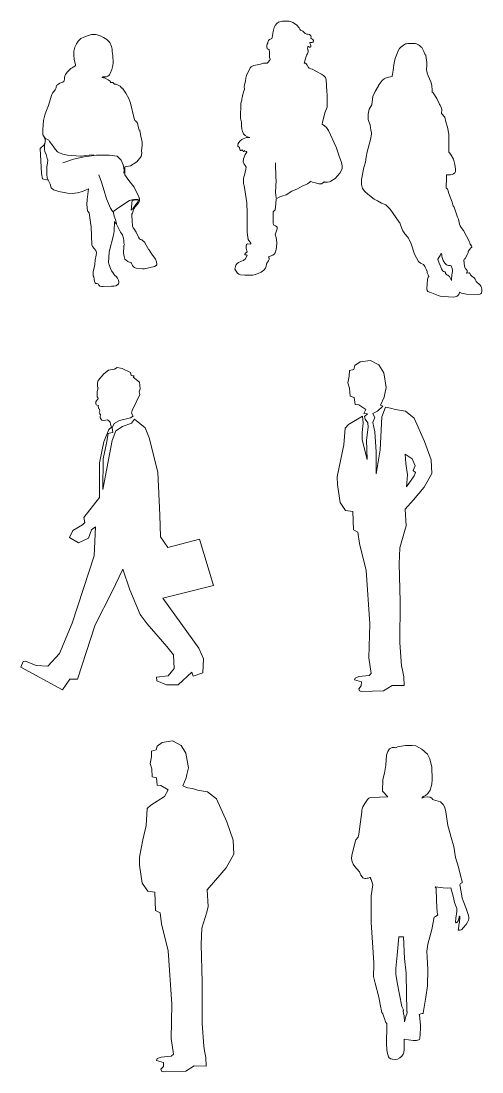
# Model space of a CAD drawing. Header units: millimetres. Extents: x -63086 to 144078, y -129912 to 13382.
# Drawn here: x -50538 to -48051, y -84643 to -78977 of the extents above; entities that cross this region are included whole.
import ezdxf

# ---------------------------------------------------------------- set-up
doc = ezdxf.new("R2010")
doc.units = ezdxf.units.MM
doc.layers.get('0').update_dxf_attribs({"lineweight": 0})
doc.layers.add('展開建具用', color=250, linetype='Continuous', lineweight=9)

# ---------------------------------------------------------------- blocks, each defined once
blk = doc.blocks.new('人物（CAD素材.com）c34f8eb5')
at = {"color": 0, "linetype": 'ByBlock', "lineweight": -2}
blk.add_lwpolyline([(-33.7, 1357.1), (-45.4, 1356), (-62.3, 1351.7), (-87.3, 1342.4), (-102.8, 1334), (-116.9, 1320.5), (-127.3, 1306.2), (-136.6, 1287.6), (-141.5, 1266.8), (-141.7, 1246.8), (-138.7, 1221.1), (-131.8, 1194.8), (-131.5, 1191.5), (-132.1, 1188.6), (-133.6, 1186.4), (-136.1, 1184.7), (-145.3, 1180.2), (-150.7, 1177.1), (-157.1, 1172.6), (-166, 1164.7), (-175.2, 1155.4), (-182.6, 1146.6), (-186.4, 1140.8), (-189.7, 1133.4), (-191.6, 1125.1), (-192.2, 1116.8), (-193.1, 1106.9), (-194.7, 1102.8), (-197.6, 1100.3), (-200.5, 1099.4), (-203.5, 1099.2), (-207.4, 1098), (-217.1, 1093.1), (-230, 1085.2), (-232.9, 1082.4), (-235.3, 1078.7), (-236.9, 1073.8), (-237, 1069.7), (-237.1, 1070.2), (-237.8, 1064.7), (-241.9, 1057.7), (-255.7, 1040.1), (-259.9, 1031.9), (-275.1, 986.4), (-278.3, 973.8), (-295.9, 928.7), (-304.4, 892.4), (-308.1, 844.9), (-307.9, 815.4), (-303.6, 807.5), (-302, 801.9), (-300, 797), (-295.8, 790.3), (-294.9, 787.5), (-295, 783.4), (-296.3, 776.4), (-298.9, 767.6), (-303.7, 760.3), (-322.1, 741.4), (-315.7, 606), (-309.6, 578.7), (-279.8, 570.5), (-269.2, 549.4), (-263.4, 529.9), (-250.3, 518.9), (-221.7, 509.3), (-175.3, 500.9), (-150.5, 499.5), (-121.9, 502.1), (-95.2, 509.5), (-61.9, 524.9), (-68.9, 467.4), (-70.8, 440.5), (-67.8, 406.1), (-59.2, 394.8), (-51.2, 342.2), (-47.8, 320.1), (-43.3, 222), (-40.2, 213.2), (-31.4, 201.8), (-22.7, 191.9), (-19.4, 181.1), (-20.7, 165.7), (-25.3, 140.6), (-27.7, 116.2), (-30.8, 100.5), (-36.5, 77.1), (-37.7, 64.6), (-36.9, 55.8), (-33.8, 48.9), (-30.8, 36.6), (-29.1, 23.8), (-26.3, 17.8), (-21.8, 14.5), (-17.8, 13.4), (-11.8, 12.7), (-8.4, 9.5), (-5.4, 4.5), (0, 0), (9.2, -2.2), (18, -2.4), (62.8, -1.3), (75.2, -0.3), (86.2, 1.9), (94.7, 6), (100.6, 12.2), (101.5, 15.4), (101.2, 23.5), (99.4, 32.5), (95.2, 42), (87.8, 50.8), (79.7, 56.7), (75.3, 64.6), (69.2, 72.8), (62.9, 82.3), (56.6, 94.3), (53.9, 102.9), (50.4, 111.9), (48.9, 113.5), (46.9, 122.4), (46.6, 125.3), (49, 185), (73, 273.6), (76.7, 296.1), (78.2, 348.3), (79.5, 342.8), (81, 340.1), (82.5, 338.6), (84.7, 337.6), (86.9, 337.3), (88.1, 336.8), (98.2, 316.3), (111.4, 290.1), (121.8, 276.2), (124, 268.3), (127.4, 259), (128.7, 243.5), (129.5, 231.7), (131.4, 223.6), (130.9, 221.2), (129.1, 219.9), (128.2, 215), (127.3, 176.9), (130.7, 158.7), (131.8, 151.5), (134.8, 145.1), (140.9, 139.1), (149.9, 133.1), (162.9, 126.3), (165.5, 125.4), (167.3, 125.3), (169.1, 124.3), (170.6, 121.8), (172.9, 114.9), (175.8, 110.3), (181, 104), (185.6, 100.1), (189.9, 97.7), (195.8, 95.9), (229.5, 92.1), (239.6, 93.1), (293.7, 106.2), (303.2, 111.2), (305.9, 113.9), (306.5, 117.3), (304.5, 131.1), (299, 144.7), (290.3, 157.5), (282.9, 166.2), (271.7, 182.5), (266.9, 190.9), (266.6, 193.5), (265.9, 194.9), (264.9, 195.3), (263.8, 196), (249.9, 221), (239.3, 236.3), (225.9, 248.7), (218.7, 250.4), (214, 255.2), (207.9, 264.4), (194.3, 290.6), (182.9, 310.5), (181.9, 311.2), (180.1, 311.6), (179, 312.6), (178.1, 314.7), (176.1, 322.4), (171.1, 380.7), (172, 388), (175.4, 392.3), (177.5, 399.1), (178.6, 406.9), (182.4, 414.7), (190.6, 426.5), (208.8, 451.1), (213.1, 461.3), (212.3, 470.6), (209.5, 480.2), (184.2, 534), (155.7, 569.3), (134.4, 599.4), (134, 642.3), (164.2, 648.8), (198.6, 669.4), (222, 698), (226.5, 717.9), (223.5, 726.9), (227.7, 759.6), (228.3, 774.5), (225.8, 787.4), (222.8, 799.6), (215, 836.6), (214.3, 837.9), (212.6, 839.9), (212, 841.2), (208.4, 853), (204.7, 869.6), (202.6, 877.8), (201.3, 880.3), (198.9, 883.3), (194.5, 886.7), (190.7, 889.9), (188.6, 892.5), (184.5, 903.2), (164.1, 985.8), (154.7, 1011.7), (140, 1040.7), (121.4, 1066.5), (117.3, 1067.4), (113.9, 1070.3), (110.4, 1075.3), (108.1, 1077.2), (98.4, 1083.2), (87.7, 1088.4), (84.7, 1089), (81.7, 1088.6), (80.5, 1088.7), (78.7, 1089.3), (72.4, 1094.5), (70.5, 1095.8), (68.4, 1096.6), (58.7, 1096.8), (57.5, 1097.2), (57, 1097.6), (56.6, 1098.4), (56.2, 1101.1), (55.1, 1103.4), (54, 1104.7), (44.8, 1111.6), (24.6, 1122.1), (19.5, 1123.1), (12.8, 1123.7), (11.7, 1124.8), (12.5, 1127), (15, 1128.1), (18.7, 1128.3), (29.8, 1127.5), (35.4, 1128.4), (42, 1131.5), (47.9, 1135.3), (51.3, 1138.6), (55.5, 1145.2), (64.5, 1167.3), (69.4, 1189), (70.4, 1202.7), (69.6, 1243.7), (66.2, 1263.9), (65.6, 1276.9), (61.7, 1292.3), (52.6, 1312.6), (36.7, 1328.7), (19.7, 1340.6), (-2.7, 1351.4), (-22.7, 1356.2)], close=True, dxfattribs=at)
for points in [[(-303.2, 806.4), (-295.8, 797.8), (-284.1, 790.5), (-275.2, 786.9), (-272.3, 779.1), (-253.4, 754.1), (-241.5, 738.3), (-240.5, 735.6), (-228.5, 724.4), (-218.4, 717.5), (-201.3, 711.5), (-175.7, 706.5), (-105.3, 700.2), (-99.1, 700.5), (-76.5, 703.8), (-57.6, 706.2), (-33.7, 708.3)], [(-297.9, 770.1), (-299.9, 755.5), (-299.8, 736.1), (-297.5, 725.8), (-290.3, 709.1), (-284.3, 688.4), (-281, 679.4), (-283.8, 664.7), (-287.4, 641.6), (-287.1, 602.3), (-284.2, 583.4), (-279.8, 570.5)], [(-200.2, 663.5), (-142.4, 684.4), (-85.7, 697.5), (-19.4, 705), (50.6, 705.1), (92.4, 699.4), (114.8, 678.5), (125.6, 653.8), (130.2, 626), (129.5, 608.3)], [(-6.1, 600.3), (7.7, 559.5), (22.8, 513.6), (34.8, 469.7), (56.6, 420.2), (69.1, 401), (95.5, 420.5), (159.1, 460.4), (179.7, 466.6), (206.9, 469.3)], [(173.2, 461.2), (168, 408.3), (172.6, 412.3), (176.8, 416.9), (193.4, 439.5), (204.2, 454.4), (208.3, 462.1), (206.7, 463.5), (203.4, 464.1), (192.8, 464.4), (184.9, 463.8), (173.2, 461.2)], [(71.5, 403.3), (76.6, 377.3), (83.8, 358.3), (89.6, 335.2)]]:
    blk.add_lwpolyline(points, dxfattribs=at)
blk = doc.blocks.new('人物（CAD素材.com）ad7a5f13')
at = {"color": 0, "linetype": 'ByBlock', "lineweight": -2}
blk.add_lwpolyline([(102.9, 1326.7), (89.8, 1326), (82, 1325), (68.5, 1320), (58.9, 1313.7), (49.5, 1302.2), (44.8, 1292.3), (39.3, 1269.8), (34.1, 1238.6), (31.5, 1232.5), (25.9, 1229), (19, 1226.5), (14.1, 1221.7), (11, 1213.5), (10, 1207.2), (7.8, 1201.7), (6.1, 1196.6), (5.3, 1186.8), (6.2, 1178.8), (7.3, 1176.9), (8.7, 1175.9), (16.2, 1173), (17.6, 1172), (18.6, 1170.2), (19.4, 1162.7), (19.1, 1137.7), (19.9, 1129.2), (23.1, 1120.7), (23.6, 1118.5), (23.4, 1117.5), (22, 1116.9), (19.9, 1114.7), (13, 1105.6), (9.7, 1101.6), (7.2, 1100.1), (4.9, 1099.6), (-0.9, 1099.4), (-12.5, 1098.6), (-29.7, 1094.7), (-64.6, 1086.5), (-79, 1079.9), (-85.2, 1073.5), (-104.9, 1033.3), (-108.3, 1019.4), (-110.4, 1004.6), (-115.7, 981.4), (-116.8, 973.6), (-116.2, 969.2), (-114.6, 963.7), (-114.8, 960), (-117.1, 954.6), (-121.1, 945.7), (-123.2, 938.5), (-125.1, 929.2), (-127.1, 916.7), (-129.2, 905.9), (-130.4, 900.4), (-132.3, 894.7), (-134.3, 884.4), (-136.2, 800.7), (-135, 793.4), (-132.6, 788.2), (-131.4, 781.5), (-130.8, 761.7), (-129.7, 744.8), (-126.7, 731.1), (-120.7, 718.9), (-111.6, 710), (-99, 703.2), (-87, 698.4), (-94.7, 699.5), (-104.7, 698.5), (-122.3, 692), (-130.3, 687.3), (-138.8, 680), (-145.4, 672.1), (-149.2, 665.7), (-152.1, 657.8), (-151.4, 652.3), (-148.4, 647.8), (-143.4, 646.1), (-141.5, 646.1), (-142.2, 641.3), (-141, 635.3), (-138.6, 631), (-136.8, 629.4), (-133.1, 629.4), (-130.1, 630.4), (-127.4, 632.5), (-126.6, 630), (-124.7, 626.3), (-122.2, 624), (-119.5, 624), (-115.5, 629.2), (-114.9, 626.2), (-112.3, 624.2), (-106.6, 623.9), (-103.7, 625.3), (-102.3, 620), (-111, 607), (-121.1, 583.8), (-121.8, 567.2), (-117.5, 555.1), (-111.4, 547.7), (-107.1, 538.1), (-107.8, 527.9), (-115.8, 495.8), (-119.1, 486), (-120.4, 475.7), (-121, 453), (-120.8, 450.2), (-118.3, 443.8), (-117.2, 439.8), (-103.2, 346.2), (-100.8, 290), (-100.3, 186), (-95.9, 149.7), (-86.7, 136.5), (-80.2, 129.6), (-80.3, 125.2), (-83.9, 123.5), (-99.8, 124.7), (-104.3, 122.6), (-106.9, 113.5), (-105.7, 100.5), (-101.1, 82.3), (-111.7, 72.7), (-112.6, 67.3), (-111.4, 66.3), (-104.7, 65.3), (-101.1, 64.5), (-101.7, 61.8), (-112.5, 43.3), (-118.3, 36.9), (-121, 35.4), (-122.8, 35.3), (-131.1, 32.7), (-148, 25.2), (-155.6, 19.3), (-161.7, 10.6), (-164.4, 3.6), (-167.6, -10.3), (-152.3, -32.7), (-146, -38.6), (-142.5, -40.3), (-137.5, -41.3), (-112.8, -43.2), (-85.1, -44.1), (-70.4, -43.3), (-57.6, -40.3), (-41.1, -35), (-25.5, -27.1), (-10.7, -16.7), (-2, -5.8), (2, 5.8), (3.7, 15.4), (5.7, 21.9), (8.3, 26.1), (14.6, 33.4), (18.1, 40.5), (18, 47.5), (16.3, 50.1), (14.8, 55.9), (37, 63.9), (44.9, 69.7), (50.4, 77.4), (54.5, 87.5), (58.2, 105.6), (58.3, 133), (54.7, 159.1), (51, 173.8), (58.2, 195.9), (60.6, 206.9), (60.2, 215), (56.9, 219.4), (51.2, 222.9), (45.7, 225.2), (42.4, 225.9), (41.3, 228.8), (40.2, 236), (39, 251.7), (38.9, 293.9), (39.6, 297.7), (40.9, 300.6), (44.4, 303.8), (50, 308), (50.9, 309.6), (54.4, 341.8), (56.2, 368.7), (76, 378.6), (86.7, 381.6), (109, 390.1), (140.3, 408.8), (170.8, 422.6), (195.2, 435.6), (208.2, 441.7), (224.8, 449.8), (237.4, 458.3), (238.8, 460.3), (239, 461.8), (239.9, 462.5), (247.4, 459.5), (251.3, 458.2), (268.5, 453.7), (286.5, 449.8), (296.1, 449.4), (299.4, 449.6), (302.6, 450.4), (305.6, 452.2), (312.8, 458.8), (314.6, 459.7), (315.6, 459.6), (316.5, 458.7), (317.9, 457.8), (320.2, 457.7), (332.6, 458.7), (343.4, 460.5), (350.9, 462.8), (373.7, 477.7), (399.6, 506.5), (411.7, 530.3), (411.4, 545.4), (407.9, 564.6), (396.3, 598.6), (380, 645.9), (338.2, 736.1), (326.7, 753.2), (317.1, 762), (303.9, 770.2), (303.4, 772.1), (306.3, 779.4), (318.9, 832.4), (330.2, 863.1), (331, 929.5), (329, 946), (326.1, 1009.7), (321.5, 1022.9), (311.6, 1033.1), (300.2, 1040.5), (273.9, 1055.1), (249.1, 1067.3), (242.2, 1069.6), (234, 1072.5), (230.8, 1076), (223.4, 1089.1), (218.1, 1096.5), (213.8, 1098.8), (205.9, 1099.8), (217, 1135.4), (220.1, 1142.8), (224.6, 1149.6), (226.4, 1154.4), (227.9, 1160.4), (228.5, 1166.6), (227.9, 1168.9), (226.5, 1170.7), (225.6, 1172.5), (225.1, 1180.8), (225.9, 1185.3), (226.9, 1187.4), (228.3, 1188.6), (229.7, 1188.7), (235.1, 1186.5), (238.1, 1185.9), (240, 1186), (241.7, 1186.9), (242.5, 1188.1), (243, 1189.3), (243.4, 1191.1), (243.2, 1193.4), (242.3, 1196.7), (239.2, 1203.6), (237.4, 1207.4), (237.4, 1209.8), (239.7, 1211.1), (250.2, 1211.7), (253.8, 1212.8), (255.9, 1214.6), (256.8, 1217.2), (256.8, 1219.8), (256.2, 1221.9), (253.1, 1226.6), (247.3, 1231.4), (242.6, 1233.4), (242.1, 1234.5), (244.7, 1241.8), (242.7, 1247.7), (235.3, 1253.3), (228.1, 1255.1), (220.5, 1255.9), (212.9, 1260.3), (200, 1271.5), (191.4, 1276.2), (187.1, 1278.1), (182.8, 1283.6), (178.9, 1290.8), (164.6, 1305.7), (145.8, 1319.3), (134.4, 1325), (125.9, 1326.3)], close=True, dxfattribs=at)
blk.add_lwpolyline([(51.3, 562.1), (53.6, 482), (55.1, 468.7), (52.7, 401.4), (55.2, 373.3)], dxfattribs=at)
blk = doc.blocks.new('人物（CAD素材.com）a9838dd4')
at = {"color": 0, "linetype": 'ByBlock', "lineweight": -2}
blk.add_lwpolyline([(-172.2, 1364.2), (-191.7, 1363.6), (-198.9, 1362.1), (-204.5, 1360.8), (-215.7, 1354.3), (-230, 1342.9), (-236.3, 1335.8), (-243.7, 1323.5), (-249.8, 1309.2), (-257.5, 1291.6), (-260.2, 1282.7), (-265.2, 1259.1), (-271.6, 1220.2), (-275.8, 1187.5), (-277.4, 1185.7), (-295.3, 1181), (-313.2, 1176.6), (-320.4, 1173.3), (-328.5, 1166.3), (-338.3, 1154.1), (-349.9, 1136.9), (-350.2, 1135.3), (-368.8, 1104.3), (-380.6, 1076.9), (-386.3, 1033.3), (-400.5, 1008.5), (-406.7, 982.3), (-405.9, 953.9), (-402.9, 943.3), (-398.9, 933.2), (-397.9, 928.4), (-397.6, 927.6), (-396.9, 927), (-395.8, 926.7), (-395.4, 926.2), (-394.5, 922.5), (-393.7, 909.1), (-392.1, 898.2), (-388.7, 881.3), (-388.3, 874.8), (-394.1, 845.9), (-412.3, 779.1), (-417.1, 749.9), (-420.8, 723.4), (-429, 694.8), (-441.3, 629.9), (-441.5, 604), (-437, 582.4), (-424.3, 566.3), (-408.6, 551.2), (-373.4, 524.7), (-355.2, 514.4), (-333.6, 503.3), (-319.6, 497.2), (-313.8, 495.5), (-310.3, 493.7), (-288, 470.2), (-238.2, 400.7), (-235.6, 396.4), (-231.6, 386.2), (-224.8, 365.3), (-219.6, 354), (-207.4, 338.1), (-193, 321.6), (-187.8, 314.1), (-184.5, 306.2), (-173.9, 283.8), (-155.2, 227.6), (-133.7, 188.4), (-124.2, 179.8), (-107.5, 171.6), (-100.9, 162), (-93.5, 146.7), (-88.6, 133.9), (-87.2, 126.5), (-83.1, 117), (-78.5, 108.1), (-79, 106.5), (-82, 103), (-84, 97.8), (-85.3, 90.4), (-89.6, 41.6), (-87.5, 32), (-83.8, 26.8), (-79, 24.2), (-74.6, 22.8), (-73.4, 22.7), (-28.1, 4.5), (-17.3, 1.9), (0, 0), (27.7, -2.3), (51.9, -3.7), (62.6, -2.3), (73.7, 1.6), (79.9, 5.9), (83.7, 10.3), (85.4, 14.2), (85.9, 22.2), (98, 16.6), (124.4, 11.4), (190.3, 10.5), (200.1, 13.4), (204.9, 18.1), (208.1, 27.3), (208, 36.7), (205.5, 48.4), (202.2, 54.8), (197.4, 60.5), (176.6, 80), (174, 85), (172.1, 92.8), (165.4, 100.6), (153.1, 109.8), (146.2, 116.3), (141.7, 125), (140.8, 125.9), (139.1, 126.6), (137.5, 126.6), (126.3, 125.8), (125.4, 125.9), (125.3, 126), (125.4, 126.2), (125.7, 126.3), (126.2, 126.8), (127.2, 129.3), (127.9, 135.4), (127.5, 139), (126.7, 141.8), (124.4, 144.9), (119.6, 149.2), (117.5, 151.9), (115.3, 157.6), (114.2, 163.8), (110.1, 195.8), (111.1, 199.4), (112.8, 200.9), (115.5, 202), (117.4, 203.9), (132.3, 231.5), (133.3, 234), (134.2, 241.4), (135.8, 245.9), (142, 255.3), (148.3, 261), (152, 264.2), (153.2, 265.9), (153.5, 267.5), (153.1, 269.2), (150.9, 272.6), (144.8, 281.7), (142.3, 287.5), (140.3, 293.7), (124.9, 325.1), (108.7, 355.8), (96.6, 371.9), (90.1, 379.8), (87.4, 389.9), (81.2, 415.9), (76.8, 426.6), (58.1, 481.9), (52.5, 489), (50.4, 494.3), (46.3, 508), (29.5, 554.3), (24, 573.8), (21.3, 578.8), (18.3, 581.5), (14.9, 583.4), (14.2, 584.9), (14, 586.5), (15.1, 599), (15.8, 626), (15.9, 654.7), (38.2, 655.1), (47.6, 656.9), (55.2, 660.2), (61.8, 665.8), (65.4, 672.8), (65.7, 685.5), (62.3, 711.8), (53.7, 739.4), (42.3, 762.1), (35.3, 772), (29.3, 776.8), (28.7, 875.2), (22.7, 912.8), (13.6, 941.2), (7.7, 966.7), (-10.5, 986.8), (-8.7, 1007.5), (-11.7, 1019.1), (-18, 1031.4), (-20.9, 1034.8), (-22.1, 1038), (-22.6, 1040.8), (-36, 1066.7), (-55.9, 1097.1), (-59.4, 1098.7), (-60.1, 1099.4), (-61, 1111.4), (-62.1, 1137.6), (-67.7, 1157), (-82.4, 1189.4), (-87.1, 1204), (-89.3, 1216.4), (-91.2, 1220), (-91, 1227), (-89.2, 1240.6), (-89.7, 1261.8), (-94.1, 1299.3), (-95, 1301.3), (-96.7, 1302.5), (-98.6, 1302.9), (-100.3, 1305.9), (-105.3, 1319.4), (-110.6, 1331.3), (-117, 1341), (-121.3, 1345.8), (-128.4, 1352.1), (-135.1, 1356.6), (-145.5, 1362), (-152.6, 1363.5)], close=True, dxfattribs=at)
blk.add_lwpolyline([(-11.6, 233.7), (-18, 220.4), (-25.4, 209.9), (-30.7, 201.3), (-30.8, 198.2), (-22.8, 178.4), (-15.2, 162.7), (-14.2, 160.2), (-13.9, 158.1), (-10.3, 149), (-5.7, 139.4), (-3.8, 136.8), (-2, 135.4), (-0.3, 134.8), (4.2, 134.2), (7.1, 132.7), (9.9, 130.1), (11, 128.2), (11.7, 126.4), (12, 123.6), (12.6, 122.4), (14.2, 120.5), (19.1, 117.1), (24, 114.3), (27.8, 111.5), (32, 106.8), (34.4, 103.2), (43.7, 85.7), (43.9, 100), (44.5, 106.4), (45.8, 116.2), (48.6, 133.3), (48.7, 141.3), (47, 150.9), (42.1, 164.1), (37.9, 166.5), (26.5, 167.4), (16.9, 170.9), (7.4, 179.7), (-0.9, 193.8), (-6.7, 209.1), (-8.2, 216.4), (-9.2, 225), (-11.6, 233.7)], dxfattribs=at)
blk = doc.blocks.new('人物（CAD素材.com）6c26b5d4')
at = {"color": 0, "linetype": 'ByBlock', "lineweight": -2}
blk.add_lwpolyline([(-88.3, 1027.5), (-85.7, 1192.5), (-67.2, 1276.6), (-58, 1328.8), (-43.7, 1331.7), (-33.3, 1335.1), (-36.2, 1358.7), (-26.3, 1383.1), (2.5, 1399.8), (61.9, 1412.6), (75.5, 1422.8), (67.1, 1438.9), (70.9, 1452.1), (92.2, 1497.8), (112.5, 1539), (108.4, 1554.4), (114.1, 1569.6), (109.8, 1605.8), (75.8, 1632.7), (81.8, 1640.3), (66.2, 1641.6), (61.6, 1657.5), (16.8, 1679.4), (-9.3, 1684.1), (-25.2, 1675.4), (-56.7, 1671.2), (-82.5, 1651.2), (-111.9, 1614.1), (-116.3, 1601.7), (-116.2, 1584.7), (-113.6, 1574), (-111.8, 1576.9), (-118.1, 1553), (-118.1, 1542.6), (-118.8, 1531.2), (-118.6, 1526.6), (-113.6, 1523.2), (-113.2, 1517.9), (-124.7, 1499), (-125.4, 1491.3), (-123, 1483.6), (-110.5, 1479.1), (-112.4, 1473.6), (-108.5, 1462.4), (-105.2, 1460.9), (-104.2, 1450.1), (-106.9, 1442.2), (-103.1, 1435.2), (-99.7, 1429.6), (-101.3, 1419.1), (-100.8, 1410.4), (-93.2, 1401.5), (-81.6, 1399), (-63.1, 1401.7), (-55.2, 1398), (-48.5, 1389.8), (-46.9, 1378.4), (-40.7, 1362.9), (-55.4, 1350.4), (-82.3, 1283.8), (-106.3, 1170.7), (-105.4, 983.3), (-189.2, 876.7), (-184.4, 849), (-196.6, 836), (-249.9, 805.4), (-267.9, 768.8), (-218.2, 740), (-164.2, 764.1), (-149.4, 809.8), (-126.8, 825.9), (-134.6, 670.2), (-253.6, 305.6), (-321, 142.8), (-384, 74.6), (-447.5, 77.5), (-504.1, 102.3), (-516.9, 100.5), (-529, 68.3), (-305.6, -53.1), (-265.7, 5.3), (-223.4, 4.1), (-128.3, 298.1), (-36.5, 477.2), (20.7, 598.1), (58.1, 485.5), (113.7, 353.4), (152, 303.6), (258.2, 180.4), (294.3, 135.1), (298, 62.8), (264.6, 22), (202.4, 15.6), (204.6, -5.3), (255.3, -26.2), (319.3, -26.2), (392.6, 42.4), (400, 20.2), (452.9, 37.8), (456.6, 113.8), (430.6, 171.3), (236.7, 441.9), (510.5, 508.6), (434.4, 758.9), (263.3, 713.8), (224.3, 771.4), (220.4, 889.4), (209.4, 1121.1), (162.5, 1304.7), (141.4, 1360), (83.9, 1406.7), (66.9, 1384.2), (17.9, 1367.4), (-16.9, 1343.1), (-36.6, 1290.8)], close=True, dxfattribs=at)
blk = doc.blocks.new('人物（CAD素材.com）4b493a78')
at = {"color": 0, "linetype": 'ByBlock', "lineweight": -2}
for points in [[(10.6, 1528.4), (36.6, 1524), (63.6, 1515.4), (118.5, 1507.1), (165.7, 1469.8), (221.7, 1344.4), (256.4, 1245.5), (260, 1170.4), (219.3, 1097.2), (161.2, 1030), (116.4, 978.6), (121.4, 888.7), (113.9, 858.8), (87.4, 770.9), (83.6, 684.1), (89.3, 481.8), (88.2, 257.6), (97.7, 135), (102.1, 110.2), (108.9, 74.2), (110.7, 27.9), (45.6, 29.1), (0, 0), (-119.2, -3.6), (-129.2, -0.6), (-133.8, 11.1), (-120, 26.7), (-119.6, 48), (-156.7, 58.2), (-153.5, 68.3), (-133, 76.3), (-78.2, 82.4), (-66.3, 93.2), (-79, 176.6), (-74.5, 361.2), (-94.7, 649.1), (-130.2, 794.3), (-137.9, 854.7), (-162.6, 867), (-166, 966.3), (-204.7, 971.9), (-234.1, 1014.2), (-248.7, 1110.9), (-249.7, 1153.7), (-230.6, 1247.9), (-214, 1325.8), (-207.8, 1416.2), (-188.5, 1435.5), (-114, 1480.9), (-109.8, 1443), (-114.7, 1392.3), (-114.7, 1353.5), (-88.9, 1246.2), (-91.3, 1350.1), (-83.2, 1421.7), (-85.1, 1443.5), (-98.7, 1463.7), (-103, 1479), (-85.8, 1493.4), (-106.7, 1494.7), (-94.9, 1516.7), (-134, 1541.6), (-153.5, 1543.5), (-158.1, 1581.8), (-180.9, 1587.6), (-183.5, 1631), (-192, 1660.4), (-185.1, 1695.7), (-183.6, 1726.2), (-159.7, 1732.5), (-154.7, 1753.8), (-126.5, 1772.4), (-71.1, 1781.2), (-25, 1756.3), (0.9, 1714.4), (14.7, 1635.4), (6.6, 1600.6), (3, 1582.2), (-16.2, 1538.9), (-3.2, 1533.7), (-32.1, 1507), (-58, 1495.2), (-53.9, 1486), (-46.2, 1472.8), (-56.9, 1450.8), (-58, 1446.9), (-46.6, 1395.5), (-39.7, 1288.2), (-39, 1224.6), (-39.7, 1169.8), (-18.2, 1299.4), (-9.9, 1476.9)], [(124.7, 1099), (165.5, 1158.4), (172.1, 1175.8), (159.5, 1186.9), (170.4, 1212.1), (155.2, 1249.4), (116.8, 1275.9), (119.8, 1224.8), (129.6, 1163.9)]]:
    blk.add_lwpolyline(points, close=True, dxfattribs=at)
blk = doc.blocks.new('人物（CAD素材.com）9b6a9842')
at = {"color": 0, "linetype": 'ByBlock', "lineweight": -2}
blk.add_lwpolyline([(183, -59.9), (117.9, -58.7), (72.3, -87.8), (-46.9, -91.4), (-56.9, -88.4), (-61.6, -76.7), (-47.7, -61.1), (-47.3, -39.8), (-84.4, -29.6), (-81.3, -19.5), (-60.7, -11.5), (-5.9, -5.4), (5.9, 5.4), (-6.8, 88.8), (-2.2, 273.4), (-22.4, 561.3), (-58, 706.5), (-65.6, 766.9), (-90.3, 779.2), (-93.7, 878.5), (-132.4, 884.1), (-161.8, 926.4), (-176.4, 1023.1), (-177.4, 1065.9), (-158.3, 1160.1), (-141.7, 1238), (-135.6, 1328.4), (-116.2, 1347.7), (-41.7, 1393.1), (-22.7, 1428.9), (-61.7, 1453.8), (-81.3, 1455.7), (-85.9, 1494), (-108.6, 1499.8), (-111.2, 1543.2), (-119.7, 1572.6), (-112.8, 1607.9), (-111.3, 1638.4), (-87.4, 1644.7), (-82.4, 1666), (-54.3, 1684.6), (1.2, 1693.4), (47.3, 1668.5), (73.2, 1626.6), (87, 1547.6), (78.9, 1512.8), (75.3, 1494.4), (56.1, 1451.1), (82.1, 1440.8), (108.9, 1436.2), (135.9, 1427.6), (190.8, 1419.3), (237.9, 1382), (293.9, 1256.6), (328.7, 1157.7), (332.3, 1082.6), (291.6, 1009.4), (233.5, 942.2), (188.7, 890.8), (193.6, 800.9), (186.2, 771), (159.6, 683.1), (155.8, 596.3), (161.5, 394), (160.5, 169.8), (170, 47.2), (174.4, 22.4), (181.2, -13.6)], close=True, dxfattribs=at)
blk = doc.blocks.new('人物（CAD素材.com）86d5a0a6')
at = {"color": 0, "linetype": 'ByBlock', "lineweight": -2}
blk.add_lwpolyline([(-17.4, 1412.1), (-107.6, 1409.2), (-116.3, 1407.2), (-120, 1405.4), (-122.2, 1403.6), (-126.8, 1398), (-141.1, 1377), (-151.5, 1359), (-156.2, 1348.4), (-157.3, 1341.3), (-158, 1331.7), (-172.6, 1210.6), (-177.2, 1195.3), (-189.1, 1180.5), (-191.2, 1176.2), (-211.2, 1096.3), (-212.2, 1079.5), (-210.2, 1062.1), (-204.4, 1050), (-194.7, 1037.1), (-170.8, 1010.7), (-170, 1009.2), (-170, 1008.5), (-170.4, 1007.9), (-166.8, 998.7), (-162.5, 990.1), (-156.1, 980.5), (-151.1, 975.9), (-146.2, 973.4), (-141.3, 972.2), (-135.5, 972.2), (-128.1, 973.2), (-122.5, 974.6), (-113.7, 976.8), (-111.8, 977), (-111.1, 976.8), (-110.5, 976.3), (-110.2, 975.5), (-109.7, 972.4), (-107.5, 966.4), (-103.3, 956.3), (-99.4, 943), (-98.7, 937.2), (-106.9, 877.8), (-106.8, 735.3), (-98.9, 627.4), (-91.8, 517.4), (-93.3, 488), (-95.2, 461.8), (-93.9, 444.3), (-84.8, 407.9), (-66.1, 331.6), (-59.2, 291.9), (-49.7, 250.4), (-44.5, 241.7), (-38.2, 226), (-33.4, 211.6), (-30.8, 204.1), (-27, 196.6), (-23.5, 192.9), (-22.2, 190), (-21.8, 180.6), (-24.4, 79.4), (-22.5, 52.3), (-20, 36), (-12.6, 10.5), (-9.4, 5.3), (0, 0), (8.9, -2.4), (23, -3.2), (34.5, -1.4), (48.5, 5.1), (59.3, 14.3), (66.4, 25.7), (69.6, 35.7), (71.4, 48.5), (70.8, 106), (93.7, 102.5), (120.2, 98.5), (127.2, 98.1), (137, 98.6), (143.5, 99.7), (150.5, 101.6), (153.1, 103.4), (154.7, 105.7), (155.7, 108.9), (157, 135.4), (159.5, 164), (159.4, 178.7), (153.6, 236.3), (153.3, 237), (152.9, 237.5), (152.2, 237.6), (151.8, 239.7), (161.3, 242.3), (168.6, 243.7), (170.2, 243.4), (170.9, 243.5), (171.8, 244), (172.4, 244.8), (172.9, 246), (187.9, 332.9), (197.2, 392.9), (199.3, 481), (195.8, 548), (193.2, 579.8), (199, 617.6), (219.6, 697.9), (232.1, 763.7), (240.2, 767.3), (249.6, 772), (252.5, 775.5), (250.6, 781.6), (248.7, 788.1), (245.6, 851.7), (244, 921.8), (241.6, 921.8), (238.5, 926.3), (280.9, 921.8), (303.9, 920), (322.1, 921.1), (336.7, 869.3), (343.5, 843.4), (352.5, 819.6), (354.7, 810.9), (354.7, 793.5), (350.7, 757.8), (348.5, 736.3), (349.1, 734.3), (350.3, 733.3), (352.3, 733.3), (354.6, 734.2), (356.7, 735.9), (359.3, 739.1), (362, 743.8), (365.3, 754.2), (368.1, 766.3), (368.9, 767.8), (369.7, 768.5), (370.4, 768.6), (371.4, 768.3), (372, 767.4), (372, 766), (369.5, 735.7), (366.3, 721.8), (365.4, 712.4), (362.9, 694.3), (373.7, 694.3), (377, 694.7), (378.7, 695.2), (381.6, 696.8), (390.2, 705.5), (405.3, 724.4), (413.6, 737.5), (418.8, 748.1), (420.4, 754.3), (420.2, 761.2), (418.2, 772.8), (405.5, 811.1), (388.7, 851.3), (384.2, 865.5), (378.2, 900.6), (371.9, 938.5), (374.4, 944.8), (378.9, 947), (384.1, 948.2), (384.6, 948.9), (384.9, 951.4), (384.7, 953.6), (382.4, 962.6), (376.6, 981), (363.7, 1033.7), (347.2, 1084.8), (339.4, 1144.4), (327.7, 1180.5), (306.7, 1257.5), (295.7, 1331.4), (290.4, 1354.9), (281.2, 1371.9), (266.5, 1384.6), (254.2, 1389.9), (229.4, 1395.3), (225.2, 1398.8), (220, 1405.2), (212, 1410.3), (197.1, 1412.4), (178.4, 1409.9), (166.9, 1405.7), (173.4, 1414.9), (186.1, 1419.5), (199, 1430.1), (210.9, 1449.2), (220.6, 1481.1), (222.8, 1506.4), (220.8, 1571.5), (209.9, 1618), (196.5, 1642.1), (166.8, 1669), (134.4, 1686.6), (114.8, 1689.3), (96.7, 1689.7), (78.8, 1689), (56.7, 1686.4), (44.2, 1684.1), (35.3, 1681.9), (28.2, 1678.8), (23.6, 1677.3), (19.3, 1678.9), (12.3, 1678), (5.7, 1677.7), (-0.5, 1674.4), (-7.4, 1670.3), (-12.1, 1665.7), (-17.5, 1657.5), (-21.4, 1648.1), (-24.2, 1636.5), (-28.4, 1582.3), (-34.8, 1539.3), (-43.3, 1506.4), (-46.3, 1443.1)], close=True, dxfattribs=at)
blk.add_lwpolyline([(73.8, 199.9), (70.8, 232.9), (68.3, 242.9), (65.4, 257.9), (67.3, 260.4), (65.6, 266.8), (59, 282.3), (34, 410.9), (26.6, 456.2), (25.5, 486.3), (33.5, 558.5), (42.1, 657.2), (68.3, 658.3), (73.4, 540.2), (81.8, 461.4), (84.6, 348.4), (84.7, 263.4), (84.9, 255.8), (86.6, 253.2), (86.7, 248.4), (80.9, 228.5), (76.9, 214.5), (73.8, 199.9)], dxfattribs=at)

msp = doc.modelspace()

# ---------------------------------------------------------------- block references
at = {"layer": '展開建具用', "ltscale": 10}
for name, p in [('人物（CAD素材.com）ad7a5f13', (-49217.2818, -80303.9747)), ('人物（CAD素材.com）c34f8eb5', (-50112.2433, -80406.1457)), ('人物（CAD素材.com）a9838dd4', (-48259.2133, -80461.8561)), ('人物（CAD素材.com）6c26b5d4', (-50009.488, -82529.9397)), ('人物（CAD素材.com）4b493a78', (-48582.2607, -82587.884)), ('人物（CAD素材.com）9b6a9842', (-49722.2156, -84551.9152)), ('人物（CAD素材.com）86d5a0a6', (-48542.1568, -84572.2488))]:
    msp.add_blockref(name, p, dxfattribs=at)

doc.saveas('drawing.dxf')
